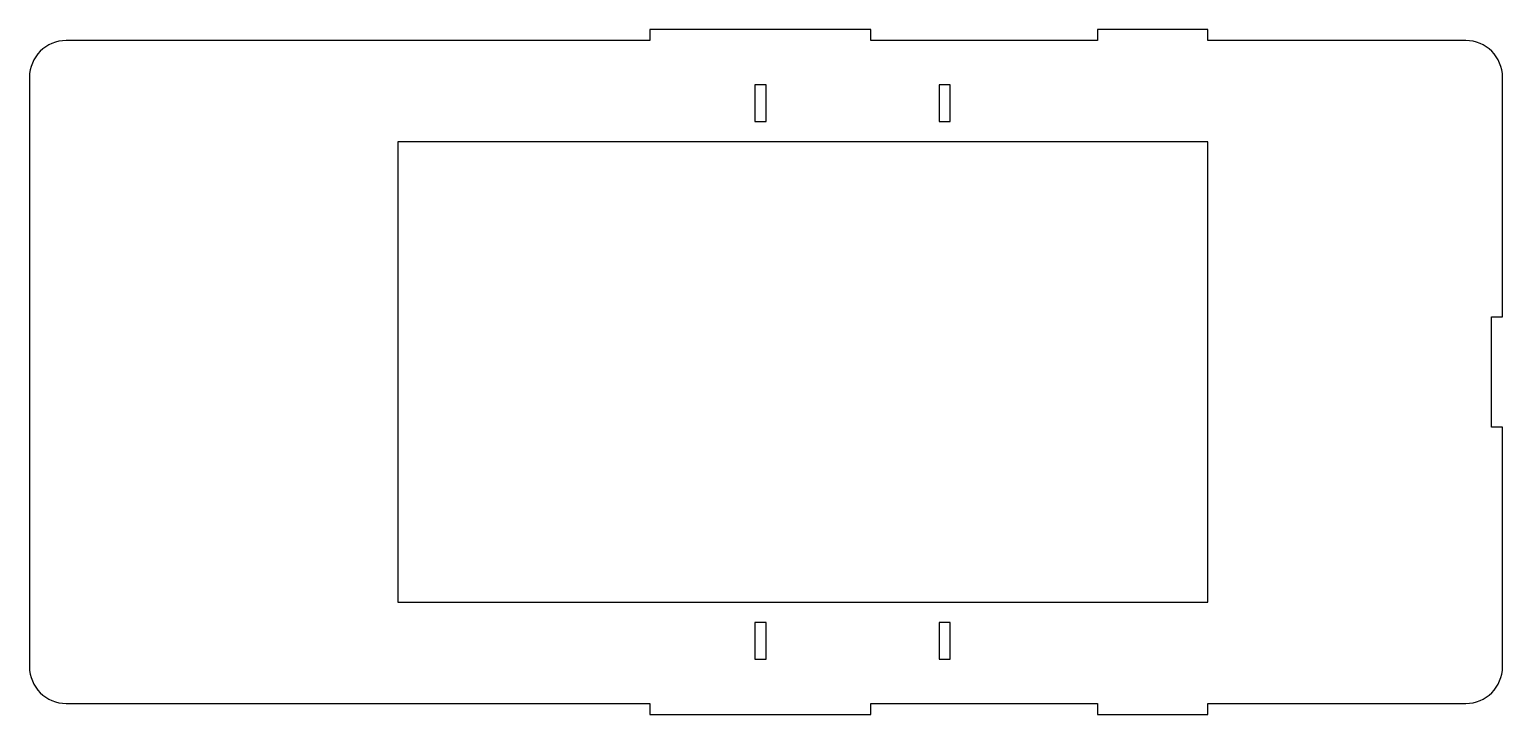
# Model space of a CAD drawing. Extents: x -200 to 200, y -93 to 93.
import ezdxf

# ---------------------------------------------------------------- set-up
doc = ezdxf.new("R2010")
doc.units = 0
doc.layers.get('0').update_dxf_attribs({"linetype": 'CONTINUOUS'})

msp = doc.modelspace()

# ---------------------------------------------------------------- linework, layer by layer
at = {"color": 7, "linetype": 'CONTINUOUS'}
for p, q in [((-31.5, 93), (-31.5, 90)), ((28.5, 93), (-31.5, 93)), ((28.5, 90), (28.5, 93)), ((90, 93), (90, 90)), ((120, 93), (90, 93)), ((120, 90), (120, 93)), ((-31.5, 90), (-190, 90)), ((90, 90), (28.5, 90)), ((190, 90), (120, 90)), ((-200, 80), (-200, -80)), ((0, 78), (-3, 78)), ((-3, 78), (-3, 68)), ((0, 68), (0, 78)), ((50, 78), (47, 78)), ((47, 78), (47, 68)), ((50, 68), (50, 78)), ((200, 15), (200, 80)), ((-3, 68), (0, 68)), ((47, 68), (50, 68)), ((120, 62.5), (-100, 62.5)), ((-100, 62.5), (-100, -62.5)), ((120, -62.5), (120, 62.5)), ((197, 15), (200, 15)), ((197, -15), (197, 15)), ((200, -15), (197, -15)), ((200, -80), (200, -15)), ((-100, -62.5), (120, -62.5)), ((0, -68), (-3, -68)), ((-3, -68), (-3, -78)), ((0, -78), (0, -68)), ((50, -68), (47, -68)), ((47, -68), (47, -78)), ((50, -78), (50, -68)), ((-3, -78), (0, -78)), ((47, -78), (50, -78)), ((-190, -90), (-31.5, -90)), ((-31.5, -90), (-31.5, -93)), ((28.5, -90), (90, -90)), ((28.5, -93), (28.5, -90)), ((90, -90), (90, -93)), ((120, -90), (190, -90)), ((120, -93), (120, -90)), ((-31.5, -93), (28.5, -93)), ((90, -93), (120, -93))]:
    msp.add_line(p, q, dxfattribs=at)
for centre, start, end in [((-190, 80), 90, 180), ((190, 80), 0, 90), ((-190, -80), 180, 270), ((190, -80), 270, 0)]:
    msp.add_arc(centre, 10, start, end, dxfattribs=at)

doc.saveas('drawing.dxf')
